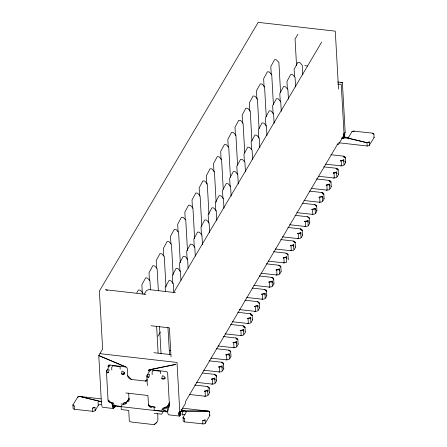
<?xml version="1.0" encoding="UTF-8"?>
<svg xmlns="http://www.w3.org/2000/svg" width="447" height="447" viewBox="0 0 447 447"><rect width="100%" height="100%" fill="white"/><g stroke="black" fill="none" stroke-linecap="round" stroke-linejoin="round"><path stroke-width="0.67" d="M111.465 402.434L112.521 405.675L167.597 411.966L167.731 406.222L168.86 404.317A1.922 1.57 30.6 0 0 169.765 404.2M168.787 407.508L168.86 404.317M121.69 373.798L121.925 371.133A2.883 2.358 30.6 0 1 124.378 372.647L124.819 373.932L122.417 374.675L121.69 373.798L122.271 374.251L124.378 372.647L122.417 374.675L124.685 373.279M106.459 371.831L106.515 371.2A2.883 2.358 30.6 0 1 109.074 369.663L108.604 372.273L107.733 372.999L106.459 371.831L108.034 399.981L108.47 401.266A2.883 2.358 30.6 0 0 110.923 402.781L113.678 403.099L113.817 405.58L121.159 406.418L122.176 404.703M108.655 365.121L108.051 366.501L108.895 365.065M126.333 402.713L126.389 402.082L123.992 402.825L123.121 403.552L123.774 404.25A2.883 2.358 30.6 0 0 126.333 402.713L123.121 403.552M146.845 376.452L146.907 375.815A2.883 2.358 30.6 0 1 149.46 374.279L148.991 376.894L148.119 377.614L146.845 376.452L147.359 385.554M149.326 369.261L148.438 371.116L149.287 369.68M150.119 370.915L150.175 370.284M166.72 407.329L166.781 406.697L164.379 407.44L163.507 408.167L164.166 408.865A2.883 2.358 30.6 0 0 166.72 407.329L163.507 408.167M101.871 406.513L102.592 407.284L113.605 408.541L113.946 405.356M167.726 413.157L168.681 414.838L179.7 416.096L180.398 412.017M113.605 408.541L113.974 405.954M179.7 416.096L180.247 412.207L180.582 415.33L180.862 414.855L180.677 411.542L184.421 410.983L208.358 411.139L209.196 411.369L209.626 412.302L209.811 415.615L205.302 423.248L203.893 423.974L184.538 421.895L183.231 421.236L183.086 417.42L186.187 412.168A1.922 0.972 -3.2 0 0 185.371 411.095L181.102 409.72M113.655 405.887L113.214 408.346L113.745 405.932M161.842 378.358L162.311 375.748A2.883 2.358 30.6 0 1 165.077 377.894L165.206 378.548L162.809 379.291L161.842 378.358L162.658 378.866L165.077 377.894M162.077 409.323L167.597 411.966L169.435 405.2L167.631 372.882A1.922 1.57 30.6 0 0 165.787 371.451L149.711 369.669A1.922 1.57 30.6 0 0 148.477 370.692M113.415 405.787L112.884 407.776L113.482 405.904M343.525 135.944L343.994 133.335L345.14 132.809L345.123 131.424L342.391 82.578L337.574 82.025M194.747 385.057L207.157 386.476L209.062 388.225L209.19 387.84L209.47 392.807L209.397 392.432M202.603 373.016L214.32 374.351L216.231 376.1L216.354 375.72L216.633 380.688L216.56 380.308M209.073 360.813L221.483 362.232L223.394 363.975L223.517 363.595L223.796 368.563L223.723 368.183M216.242 348.688L228.646 350.107L230.557 351.85L230.68 351.471L230.959 356.438L230.887 356.063M223.405 336.563L235.809 337.982L237.72 339.731L237.843 339.346L238.122 344.313L238.05 343.939M230.568 324.438L242.972 325.857L244.883 327.606L245.006 327.226L245.286 332.194L245.213 331.814M237.731 312.319L250.141 313.733L252.047 315.481L252.169 315.101L252.449 320.069L252.376 319.689M244.895 300.194L257.304 301.613L259.21 303.357L259.333 302.977L259.612 307.944L259.539 307.57M252.058 288.069L264.468 289.488L266.373 291.237L266.501 290.852L266.775 295.819L266.708 295.445M259.221 275.944L271.631 277.363L273.536 279.112L273.665 278.732L273.938 283.7L273.871 283.32M266.384 263.825L278.794 265.239L280.699 266.988L280.828 266.608L281.102 271.575L281.034 271.195M273.547 251.7L285.957 253.119L287.862 254.863L287.991 254.483L288.265 259.45L288.198 259.076M280.71 239.575L293.12 240.994L295.026 242.738L295.154 242.358L295.433 247.325L295.361 246.951M287.874 227.45L300.283 228.87L302.194 230.618L302.317 230.233L302.597 235.206L302.524 234.826M295.037 215.331L307.447 216.745L309.358 218.494L309.48 218.114L309.76 223.081L309.425 222.355M302.206 203.206L314.61 204.625L316.521 206.369L316.644 205.989L316.923 210.956L316.588 210.235M309.369 191.081L321.773 192.501L323.684 194.244L323.807 193.864L324.086 198.831L323.751 198.11M316.532 178.956L328.936 180.376L330.847 182.125L330.97 181.739L331.249 186.706L330.914 185.986M323.695 166.837L336.099 168.251L338.01 170L338.133 169.62L338.413 174.587L338.077 173.861M330.858 154.712L343.268 156.132L345.173 157.875L345.296 157.495L345.576 162.462L345.24 161.736M339.111 142.805L367.155 146.013L369.026 145.716L374.066 137.631L373.921 133.815L372.614 133.156L353.259 131.077L351.85 131.804L348.749 137.05L348.861 139.039M374.066 137.631L374.105 137.123M113.069 405.781L112.65 406.859L113.208 405.664M121.087 406.262L121.271 409.569L128.73 410.424L129.328 421.186L131.284 422.035L154.165 424.65L156.791 422.398L157.88 420.532L157.757 413.777M136.793 292.846L138.486 289.98L140.319 290.192L142.789 292.858L142.867 294.243M101.044 398.875L79.845 396.45L77.974 396.746L72.85 405.088L74.202 405.999L74.386 409.307L93.741 411.385L95.15 410.659L98.251 405.412L98.066 402.099A1.922 0.972 -3.2 0 1 99.972 401.333L101.821 401.266M144.308 294.148L146.426 290.567L148.784 289.583L175.403 292.623M297.875 34.251L295.059 39.029L296.54 65.519M106.76 370.636L110.029 365.098M321.678 42.068L173.754 292.405L173.268 283.398L170.799 280.733L168.966 280.52L165.183 287.466L165.412 291.634M114.292 405.904L114.493 407.776L115.846 405.485M157.931 336.205L160.4 332.032M126.093 403.283L129.038 398.299M147.147 375.251L150.421 369.714M145.912 380.09L145.348 381.045L131.58 379.469L127.719 375.737L127.239 368.267A1.922 1.57 30.6 0 0 125.875 366.948L98.776 355.566L102.637 349.029L99.396 291.075L258.182 22.35L335.289 31.161L338.53 89.115M163.306 411.402L161.658 414.185L154.198 413.335M166.48 407.899L169.424 402.915M179.739 411.318L178.61 413.224L179.783 411.715L177.006 362.467L99.904 353.655M338.357 142.878L185.382 401.769L185.471 403.429L179.834 412.972M208.213 395.098L209.341 393.192M215.376 382.978L216.504 381.067M222.539 370.854L223.668 368.943M229.708 358.729L230.831 356.818M236.871 346.604L238 344.698M244.034 334.485L245.163 332.574M251.197 322.36L252.326 320.449M258.36 310.235L259.489 308.324M265.524 298.11L266.652 296.205M272.687 285.991L273.815 284.08M279.85 273.866L280.979 271.955M294.176 249.616L295.305 247.711M301.339 237.491L302.468 235.586M308.503 225.372L309.631 223.461M315.666 213.247L316.794 211.336M322.835 201.122L323.958 199.211M329.998 188.997L331.126 187.092M337.161 176.878L338.29 174.967M344.324 164.753L345.453 162.842M340.446 160.903L342.642 160.708L344.045 159.786L340.446 160.903L341.19 160.937L341.463 165.904L325.461 164.127M333.283 173.028L335.479 172.827L336.882 171.911L333.283 173.028L334.021 173.056L334.3 178.023L318.298 176.247M326.12 185.147L328.316 184.952L329.718 184.03L326.12 185.147L326.858 185.181L327.137 190.148L311.134 188.371M369.557 145.269L369.373 141.956L366.97 142.699L345.894 137.71L343.24 136.424L343.352 138.408M318.957 197.272L321.147 197.077L322.555 196.155L318.957 197.272L319.694 197.306L319.974 202.273L303.971 200.496M311.794 209.397L313.984 209.202L315.392 208.28L311.794 209.397L312.531 209.431L312.811 214.398L296.808 212.621M304.625 221.522L306.821 221.321L308.229 220.405L304.625 221.522L305.368 221.55L305.647 226.517L289.645 224.74M297.462 233.641L299.658 233.446L301.066 232.524L297.462 233.641L298.205 233.675L298.484 238.642L282.482 236.865M290.299 245.766L292.494 245.571L293.902 244.649L290.299 245.766L291.042 245.8L291.321 250.767L275.313 248.99M283.135 257.891L285.331 257.695L286.734 256.774L283.135 257.891L283.879 257.925L284.158 262.892L268.15 261.115M275.972 270.016L278.168 269.815L279.571 268.898L275.972 270.016L276.715 270.044L276.995 275.017L260.987 273.24M268.809 282.135L271.005 281.94L272.407 281.018L268.809 282.135L269.552 282.169L269.826 287.136L253.823 285.359M261.646 294.26L263.842 294.065L265.244 293.143L261.646 294.26L262.389 294.294L262.663 299.261L246.66 297.484M254.483 306.385L256.679 306.189L258.081 305.267L254.483 306.385L255.226 306.418L255.5 311.386L239.497 309.609M247.32 318.51L249.515 318.309L250.918 317.392L247.32 318.51L248.063 318.543L248.336 323.511L232.334 321.734M240.156 330.629L242.352 330.434L243.755 329.517L240.156 330.629L240.894 330.663L241.173 335.63L225.171 333.853M232.993 342.754L235.183 342.558L236.592 341.637L232.993 342.754L233.731 342.788L234.01 347.755L218.007 345.978M225.83 354.879L228.02 354.683L229.428 353.761L225.83 354.879L226.568 354.912L226.847 359.88L210.844 358.103M218.661 367.004L220.857 366.808L222.265 365.886L218.661 367.004L219.404 367.037L219.684 372.005L203.681 370.228M211.498 379.129L213.694 378.927L215.102 378.011L211.498 379.129L212.241 379.157L212.521 384.124L196.518 382.347M204.335 391.248L206.531 391.052L207.939 390.13L204.335 391.248L205.078 391.281L205.357 396.249L189.349 394.472M345.14 132.809L344 133.793L345.034 134.29L343.966 134.29L344.827 135.776L343.894 134.787L344.52 137.156M154.165 424.65L156.791 422.398M147.337 379.391L145.348 381.045A3.844 3.14 30.6 0 0 147.158 380.81M128.406 398.54L128.954 398.21M168.793 403.155L169.346 402.825M95.15 410.659L94.965 407.351L92.563 408.094L92.747 411.408M205.302 423.248L205.117 419.94L202.714 420.683L202.899 423.996M351.85 131.804L354.253 131.055M341.597 138.101L346.844 137.816L366.97 142.699L369.373 141.956M77.443 397.193L79.845 396.45L101.598 401.78A1.922 0.972 -3.2 0 1 101.771 402.015M92.563 408.094L94.965 407.351M202.714 420.683L205.117 419.94M112.085 402.423L112.521 405.675L114.454 405.144M112.521 405.675L114.516 405.144M126.484 401.959L127.814 401.607A1.922 1.57 30.6 0 0 129.049 400.585L128.691 393.125M150.181 369.669L175.883 364.378L149.711 369.669M108.604 372.273L107.828 372.597L106.515 371.2M148.991 376.894L148.22 377.212L146.907 375.815M340.726 165.871L342.916 165.675L344.011 165.111L343.732 160.143M333.557 177.995L335.753 177.794L336.848 177.235L336.569 172.268M326.394 190.115L328.59 189.919L329.685 189.36L329.405 184.393M319.231 202.24L321.427 202.044L322.522 201.485L322.242 196.518M312.067 214.364L314.263 214.169L315.353 213.605L315.079 208.637M304.904 226.489L307.1 226.288L308.19 225.729L307.916 220.762M297.741 238.609L299.937 238.413L301.027 237.854L300.753 232.887M290.578 250.733L292.774 250.538L293.863 249.979L293.59 245.012M283.415 262.858L285.611 262.663L286.7 262.098L286.421 257.131M276.252 274.983L278.447 274.782L279.537 274.223L279.258 269.256M269.088 287.103L271.284 286.907L272.374 286.348L272.094 281.381M261.925 299.227L264.116 299.032L265.211 298.473L264.931 293.506M254.762 311.352L256.952 311.157L258.048 310.592L257.768 305.625M247.593 323.477L249.789 323.282L250.884 322.717L250.605 317.75M240.43 335.602L242.626 335.401L243.721 334.842L243.442 329.875M233.267 347.721L235.463 347.526L236.558 346.967L236.279 342M226.104 359.846L228.3 359.651L229.395 359.086L229.115 354.119M218.941 371.971L221.136 371.775L222.226 371.211L221.952 366.244M211.777 384.096L213.973 383.895L215.063 383.336L214.789 378.369M204.614 396.215L206.81 396.02L207.9 395.461L207.626 390.494M341.754 138.011L345.894 137.71M127.814 401.607L127.345 401.607L128.473 399.702L128.943 399.696A1.922 1.57 30.6 0 0 129.379 399.584M185.371 411.095L208.358 411.139L209.626 412.302M304.753 65.636L307.475 65.949M337.82 84.092L341.262 84.489L344.089 134.988L338.446 144.537L337.105 144.381M343.24 136.424L345.078 136.631A1.922 0.972 -3.2 0 0 345.218 137.369M145.962 294.355L105.576 289.74L107.442 290.421M151.047 325.768L169.402 327.863L171.022 356.84M169.262 350.442L170.642 350.599M153.88 352.694L170.877 354.633M125.875 366.948L109.794 365.054A1.922 1.57 30.6 0 0 108.09 366.076M125.881 392.974L147.912 395.494L148.549 405.25A2.883 2.358 30.6 0 0 151.315 407.396L148.421 404.596M182.365 408.167L208.358 411.139M150.656 406.697L155.249 407.223L149.734 405.982L148.549 405.25M121.02 403.937L123.774 404.25M180.677 411.542L182.516 411.748A1.922 0.972 -3.2 0 1 183.449 411.139M343.268 156.132L344.967 156.768L345.173 157.875M343.542 161.099L344.229 161.227M336.099 168.251L337.803 168.893L338.01 170M336.379 173.218L337.066 173.352M328.936 180.376L330.64 181.018L330.847 182.125M329.216 185.343L329.903 185.471M321.773 192.501L323.472 193.143L323.684 194.244M322.052 197.468L322.734 197.596M314.61 204.625L316.308 205.262L316.521 206.369M314.889 209.593L315.571 209.721M307.447 216.745L309.145 217.387L309.358 218.494M307.726 221.712L308.408 221.846M300.283 228.87L301.982 229.512L302.194 230.618M300.563 233.837L301.244 233.965M293.12 240.994L294.819 241.637L295.026 242.738M293.4 245.962L294.081 246.09M285.957 253.119L287.656 253.762L287.862 254.863M286.236 258.087L286.918 258.215M278.794 265.239L280.493 265.881L280.699 266.988M279.073 270.206L279.755 270.34M271.631 277.363L273.329 278.006L273.536 279.112M271.905 282.331L272.592 282.465M264.468 289.488L266.166 290.131L266.373 291.237M264.741 294.456L265.429 294.584M257.304 301.613L259.003 302.256L259.21 303.357M257.578 306.581L258.265 306.709M250.141 313.733L251.84 314.375L252.047 315.481M250.415 318.705L251.102 318.834M242.972 325.857L244.677 326.5L244.883 327.606M243.252 330.825L243.939 330.959M235.809 337.982L237.513 338.625L237.72 339.731M236.089 342.95L236.77 343.078M228.646 350.107L230.345 350.75L230.557 351.85M228.925 355.074L229.607 355.203M221.483 362.232L223.182 362.869L223.394 363.975M221.762 367.199L222.444 367.328M214.32 374.351L216.018 374.994L216.231 376.1M214.599 379.319L215.281 379.453M207.157 386.476L208.855 387.119L209.062 388.225M207.436 391.443L208.118 391.572M79.845 396.45L99.972 401.333M181.203 409.854L184.421 410.983M110.269 402.082L108.47 401.266L109.303 401.149L110.923 402.781M125.4 366.836L98.776 355.566L101.508 404.412M108.163 400.635L109.303 401.149L108.034 399.981M162.026 409.256L167.597 411.966M184.354 418.588L183.047 417.928L183.086 417.42L184.354 418.588L184.538 421.895M74.386 409.307L73.079 408.647L72.934 404.831L74.202 405.999M372.614 133.156L373.882 134.318M209.38 414.682L209.811 415.615M344.279 136.519L343.793 135.245L343.933 136.486M302.775 74.889L302.217 65.173L299.747 62.507L297.909 62.295L294.126 69.24L294.551 76.878M295.612 87.014L295.048 77.297L292.584 74.632L290.746 74.42L286.963 81.365L287.387 89.003M288.449 99.133L287.885 89.422L285.421 86.757L283.582 86.545L279.8 93.49L280.263 101.821M281.286 111.258L280.722 101.542L278.257 98.876L276.419 98.67L272.636 105.615L273.1 113.946M274.123 123.383L273.558 113.667L271.089 111.001L269.256 110.789L265.473 117.734L265.937 126.071M266.96 135.508L266.395 125.791L263.926 123.126L262.093 122.914L258.31 129.859L258.774 138.19M259.796 147.627L259.232 137.916L256.762 135.251L254.93 135.039L251.147 141.984L251.572 149.622M252.633 159.752L252.069 150.036L249.599 147.37L247.767 147.164L243.978 154.109L244.408 161.747M245.464 171.877L244.906 162.16L242.436 159.495L240.603 159.288L236.815 166.228L237.284 174.565M238.301 184.002L237.743 174.285L235.273 171.62L233.435 171.408L229.652 178.353L230.121 186.684M231.138 196.121L230.579 186.41L228.11 183.745L226.271 183.533L222.489 190.478L222.958 198.809M223.975 208.246L223.416 198.529L220.947 195.864L219.108 195.657L215.325 202.603L215.795 210.934M216.812 220.371L216.253 210.654L213.783 207.989L211.945 207.782L208.162 214.728L208.626 223.059M209.649 232.496L209.09 222.779L206.62 220.114L204.782 219.902L200.999 226.847L201.463 235.178M202.485 244.615L201.921 234.904L199.457 232.239L197.619 232.027L193.836 238.972L194.3 247.303M195.283 256.047L194.758 247.029L192.294 244.358L190.456 244.151L186.673 251.097L187.137 259.428M188.12 268.172L187.595 259.148L185.125 256.483L183.292 256.276L179.51 263.222L179.973 271.553M180.957 280.297L180.432 271.273L177.962 268.608L176.129 268.396L172.346 275.341L172.81 283.677M167.949 327.444L169.519 354.505M366.97 142.699L367.155 146.013M343.95 156.26L344.017 157.5M336.787 168.385L336.854 169.625M329.623 180.504L329.69 181.75M322.46 192.629L322.527 193.869M300.965 228.998L301.038 230.244M280.565 92.367L278.9 62.507L276.43 59.842L274.592 59.635L270.809 66.575L271.262 74.917M273.402 104.486L271.737 74.632L269.267 71.967L267.429 71.755L263.646 78.7L264.099 87.036M266.239 116.611L264.574 86.757L262.104 84.092L260.266 83.88L256.483 90.825L256.936 99.161M259.076 128.736L257.411 98.882L254.941 96.211L253.103 96.004L249.32 102.95L249.772 111.286M251.912 140.861L250.242 111.001L247.778 108.336L245.939 108.129L242.157 115.075L242.604 123.411M244.749 152.986L243.079 123.126L240.615 120.461L238.776 120.249L234.993 127.194L235.44 135.53M250.823 313.867L250.89 315.107M237.586 165.105L235.915 135.251L233.446 132.586L231.613 132.373L227.83 139.319L228.244 146.962M243.66 325.992L243.727 327.232M230.423 177.23L228.752 147.376L226.283 144.705L224.45 144.498L220.667 151.444L221.114 159.78M236.497 338.111L236.564 339.357M223.26 189.355L221.589 159.495L219.119 156.83L217.287 156.623L213.504 163.568L213.951 171.905M216.136 202.173L214.426 171.62L211.956 168.955L210.124 168.742L206.341 175.688L206.788 184.024M208.972 214.297L207.263 183.745L204.793 181.08L202.96 180.867L199.172 187.813L199.625 196.149M201.809 226.417L200.1 195.87L197.63 193.205L195.797 192.992L192.009 199.938L192.461 208.274M208.017 389.711L208.084 390.952M194.641 238.542L192.936 207.989L190.467 205.324L188.628 205.117L184.846 212.062L185.259 219.7M187.477 250.666L185.773 220.114L183.304 217.449L181.465 217.236L177.682 224.182L178.096 231.825M180.314 262.791L178.61 232.239L176.14 229.574L174.302 229.361L170.519 236.307L170.933 243.95M182.516 411.748L182.7 415.062A1.922 0.972 -3.2 0 1 185.097 414.319M173.151 274.911L171.447 244.364L168.977 241.698L167.139 241.486L163.356 248.431L163.77 256.075M165.988 287.035L164.278 256.483L161.814 253.818L159.976 253.611L156.193 260.556L156.606 268.194M158.361 290.829L157.115 268.608L154.651 265.943L152.813 265.736L149.03 272.676L149.443 280.319M159.529 326.668L161.043 353.75M160.574 373.714L160.434 371.233L153.092 370.395L152.075 372.111L152.215 374.597M162.496 408.077L162.568 409.318L161.551 411.033L154.209 410.195L154.07 407.714M156.623 326.142L158.126 353.052M150.46 289.757L149.952 280.733L147.488 278.068L145.649 277.855L141.867 284.8L142.28 292.444M120.187 369.099L120.047 366.618L112.705 365.78L111.689 367.495L111.828 369.982M114.382 405.792L114.493 407.776M343.665 135.642L343.682 136.849M348.749 137.05A1.922 0.972 -3.2 0 1 346.844 137.816M102.005 405.574A1.922 0.972 -3.2 0 1 101.922 405.831M98.251 405.412A1.922 0.972 -3.2 0 1 99.904 404.658A1.922 0.972 -3.2 0 1 101.782 405.094M169.005 405.887A1.922 1.57 30.6 0 1 167.731 406.222M131.58 379.469A3.844 3.14 30.6 0 1 127.719 375.737M179.973 412.207L179.303 415.9L180.102 412.274L179.783 411.715L178.744 414.414L179.862 412.017L178.979 415.324L179.973 412.207M342.391 82.578L341.039 82.857L342.391 82.578"/></g></svg>
